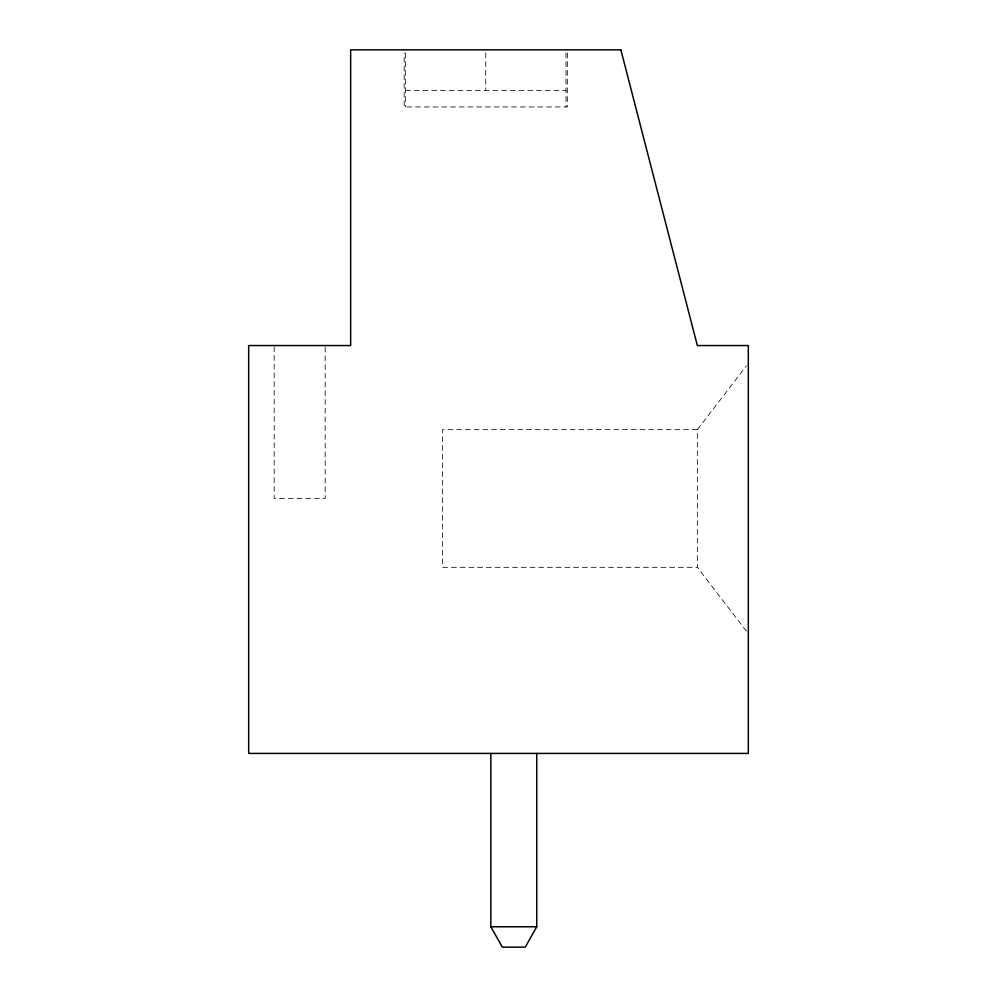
<?xml version="1.0" encoding="UTF-8"?>
<svg xmlns="http://www.w3.org/2000/svg" width="997" height="997" viewBox="0 0 997 997"><rect width="100%" height="100%" fill="white"/><g stroke="black" fill="none" stroke-linecap="round" stroke-linejoin="round"><path stroke-width="0.75" stroke-dasharray="4.99 3.74" d="M746.429 631.151L697.339 567.33L697.339 429.67L746.429 365.849M405.53 90.64L565.984 90.64M697.339 429.67L442.419 429.67L442.419 567.33L697.339 567.33M567.33 52.941L567.33 106.953L404.184 106.953L404.184 52.941M565.984 52.866L565.984 106.953M485.751 52.866L485.751 90.64M405.53 52.866L405.53 106.953M325.159 347.093L325.159 498.5L274.175 498.5L274.175 347.093"/><path stroke-width="1.5" d="M536.735 753.42L536.735 926.761L525.269 947.15L502.326 947.15L490.848 926.761L490.848 753.42M490.848 926.761L536.735 926.761M620.857 49.85L350.645 49.85L350.645 345.548L248.689 345.548L248.689 753.42L748.311 753.42L748.311 345.548L697.339 345.548L620.857 49.85"/></g></svg>
